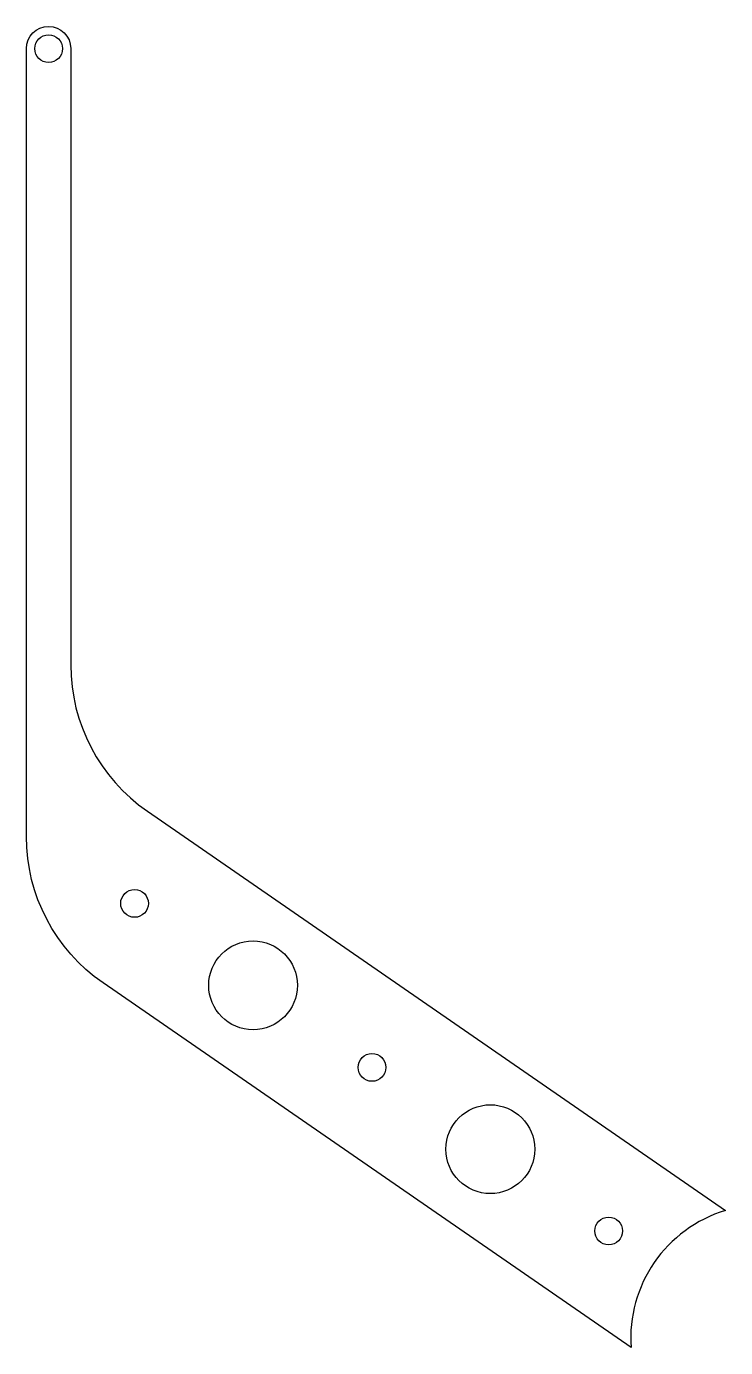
# Model space of a CAD drawing. Header units: inches. Extents: x 0 to 3.94, y 0 to 7.44.
import ezdxf

# ---------------------------------------------------------------- set-up
doc = ezdxf.new("R2010")
doc.units = ezdxf.units.IN
doc.header["$MEASUREMENT"] = 0
doc.layers.add('Hole - 1-4 in mill (Pocket) - (1-2 in)', color=3, linetype='Continuous', true_color=0x00ff00)
doc.layers.add('Hole - 1-8 in mill (Profile) - #6 (5-32 in)', color=3, linetype='Continuous', true_color=0x00ff00)
doc.layers.add('Top', color=7, linetype='Continuous')

msp = doc.modelspace()

# ---------------------------------------------------------------- linework, layer by layer
at = {"layer": 'Hole - 1-4 in mill (Pocket) - (1-2 in)'}
for centre in [(1.2773, 2.0396), (2.6143, 1.117)]:
    msp.add_circle(centre, 0.25, dxfattribs=at)
at = {"layer": 'Hole - 1-8 in mill (Profile) - #6 (5-32 in)'}
for centre in [(0.125, 7.313), (0.6094, 2.5005), (1.9473, 1.5772), (3.2813, 0.6567)]:
    msp.add_circle(centre, 0.0781, dxfattribs=at)
at = {"layer": 'Top'}
msp.add_lwpolyline([(0.25, 7.313), (0.25, 3.8429, 0.246512), (0.682, 3.0199), (3.9401, 0.7716, 0.351), (3.4076, 0), (0.432, 2.0533, -0.246512), (0, 2.8764), (0, 7.313, -1)], format="xyb", close=True, dxfattribs=at)

doc.saveas('drawing.dxf')
